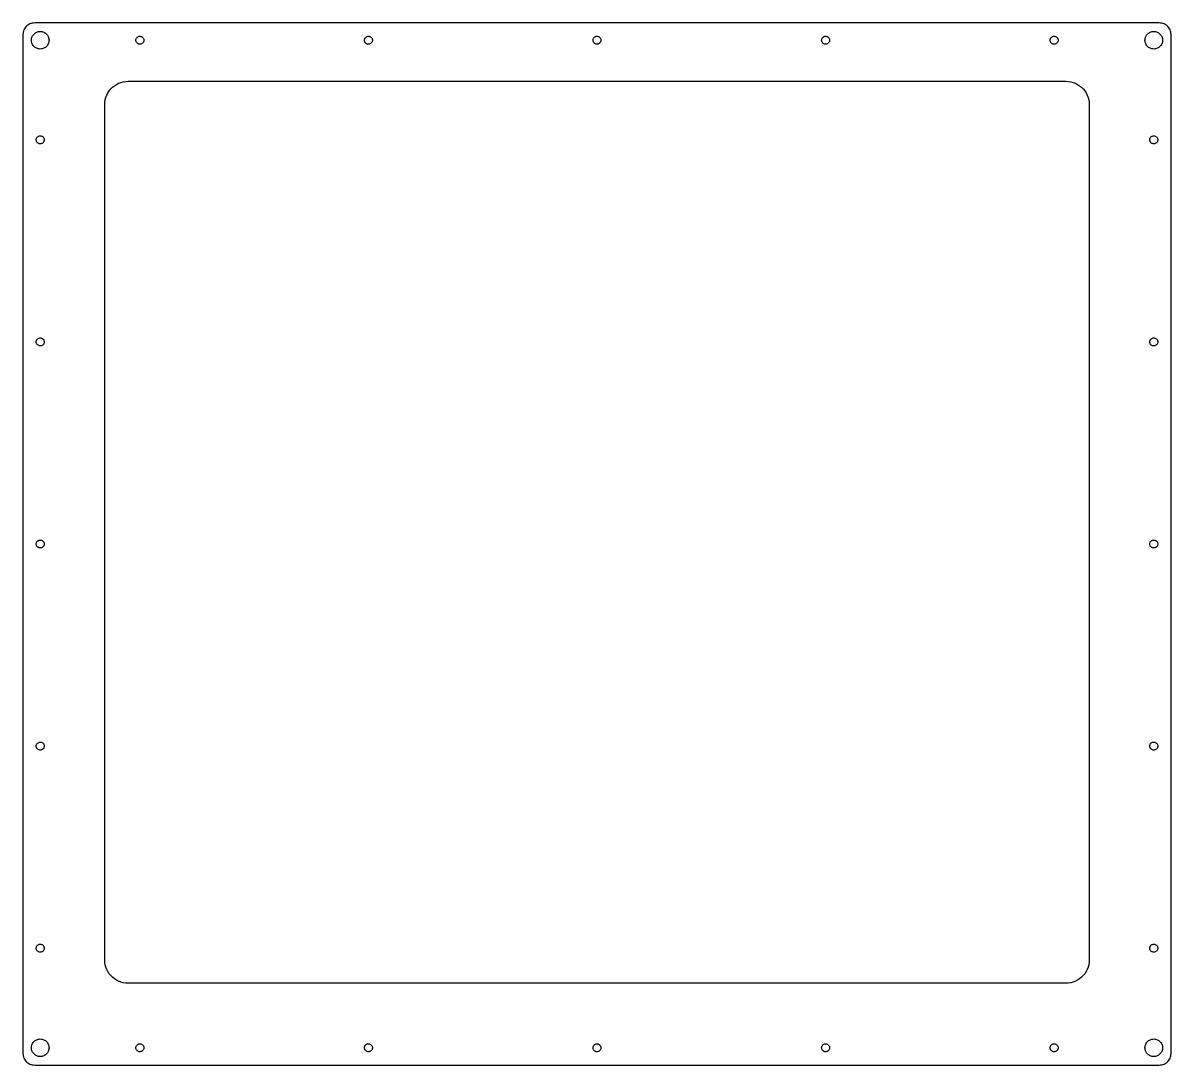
# Model space of a CAD drawing. Header units: metres. Extents: x -245 to 245, y -222 to 222.
import ezdxf

# ---------------------------------------------------------------- set-up
doc = ezdxf.new("R2010")
doc.units = ezdxf.units.M

msp = doc.modelspace()

# ---------------------------------------------------------------- linework, layer by layer
for p, q in [((-243.591, 220.721), (-243.92, 220.314)), ((-243.221, 221.091), (-243.591, 220.721)), ((-242.814, 221.42), (-243.221, 221.091)), ((-242.375, 221.705), (-242.814, 221.42)), ((-241.909, 221.943), (-242.375, 221.705)), ((-241.42, 222.13), (-241.909, 221.943)), ((-240.915, 222.266), (-241.42, 222.13)), ((-240.398, 222.348), (-240.915, 222.266)), ((-239.875, 222.375), (-240.398, 222.348)), ((239.875, 222.375), (-239.875, 222.375)), ((240.398, 222.348), (239.875, 222.375)), ((240.915, 222.266), (240.398, 222.348)), ((241.42, 222.13), (240.915, 222.266)), ((241.909, 221.943), (241.42, 222.13)), ((242.375, 221.705), (241.909, 221.943)), ((242.814, 221.42), (242.375, 221.705)), ((243.221, 221.091), (242.814, 221.42)), ((243.591, 220.721), (243.221, 221.091)), ((243.92, 220.314), (243.591, 220.721)), ((-244.848, 217.898), (-244.875, 217.375)), ((-244.875, 217.375), (-244.875, -217.375)), ((-244.766, 218.415), (-244.848, 217.898)), ((-244.63, 218.92), (-244.766, 218.415)), ((-244.443, 219.409), (-244.63, 218.92)), ((-244.205, 219.875), (-244.443, 219.409)), ((-243.92, 220.314), (-244.205, 219.875)), ((-241.229, 215.392), (-241.168, 215.78)), ((-241.168, 215.78), (-241.066, 216.159)), ((-241.066, 216.159), (-240.926, 216.525)), ((-240.926, 216.525), (-240.748, 216.875)), ((-240.748, 216.875), (-240.534, 217.204)), ((-240.534, 217.204), (-240.287, 217.509)), ((-240.287, 217.509), (-240.009, 217.787)), ((-240.009, 217.787), (-239.704, 218.034)), ((-239.704, 218.034), (-239.375, 218.248)), ((-239.375, 218.248), (-239.025, 218.426)), ((-239.025, 218.426), (-238.659, 218.566)), ((-238.659, 218.566), (-238.28, 218.668)), ((-238.28, 218.668), (-237.892, 218.729)), ((-237.892, 218.729), (-237.5, 218.75)), ((-237.5, 218.75), (-237.108, 218.729)), ((-237.108, 218.729), (-236.72, 218.668)), ((-236.72, 218.668), (-236.341, 218.566)), ((-236.341, 218.566), (-235.975, 218.426)), ((-235.975, 218.426), (-235.625, 218.248)), ((-235.625, 218.248), (-235.296, 218.034)), ((-235.296, 218.034), (-234.991, 217.787)), ((-234.991, 217.787), (-234.713, 217.509)), ((-234.713, 217.509), (-234.466, 217.204)), ((-234.466, 217.204), (-234.252, 216.875)), ((-234.252, 216.875), (-234.074, 216.525)), ((-234.074, 216.525), (-233.934, 216.159)), ((-233.934, 216.159), (-233.832, 215.78)), ((-233.832, 215.78), (-233.771, 215.392)), ((-196.659, 215.37), (-196.588, 215.607)), ((-196.588, 215.607), (-196.482, 215.832)), ((-196.482, 215.832), (-196.346, 216.039)), ((-196.346, 216.039), (-196.18, 216.224)), ((-196.18, 216.224), (-195.989, 216.383)), ((-195.989, 216.383), (-195.777, 216.512)), ((-195.777, 216.512), (-195.549, 216.609)), ((-195.549, 216.609), (-195.309, 216.672)), ((-195.309, 216.672), (-195.062, 216.699)), ((-195.062, 216.699), (-194.814, 216.69)), ((-194.814, 216.69), (-194.57, 216.645)), ((-194.57, 216.645), (-194.335, 216.565)), ((-194.335, 216.565), (-194.114, 216.451)), ((-194.114, 216.451), (-193.913, 216.307)), ((-193.913, 216.307), (-193.734, 216.134)), ((-193.734, 216.134), (-193.582, 215.938)), ((-193.582, 215.938), (-193.461, 215.722)), ((-193.461, 215.722), (-193.372, 215.49)), ((-193.372, 215.49), (-193.318, 215.248)), ((-99.1593, 215.37), (-99.0878, 215.607)), ((-99.0878, 215.607), (-98.9825, 215.832)), ((-98.9825, 215.832), (-98.8455, 216.039)), ((-98.8455, 216.039), (-98.6799, 216.224)), ((-98.6799, 216.224), (-98.4892, 216.383)), ((-98.4892, 216.383), (-98.2773, 216.512)), ((-98.2773, 216.512), (-98.0489, 216.609)), ((-98.0489, 216.609), (-97.8088, 216.672)), ((-97.8088, 216.672), (-97.5621, 216.699)), ((-97.5621, 216.699), (-97.3141, 216.69)), ((-97.3141, 216.69), (-97.07, 216.645)), ((-97.07, 216.645), (-96.8351, 216.565)), ((-96.8351, 216.565), (-96.6144, 216.451)), ((-96.6144, 216.451), (-96.4126, 216.307)), ((-96.4126, 216.307), (-96.2339, 216.134)), ((-96.2339, 216.134), (-96.0822, 215.938)), ((-96.0822, 215.938), (-95.9607, 215.722)), ((-95.9607, 215.722), (-95.8721, 215.49)), ((-95.8721, 215.49), (-95.8181, 215.248)), ((-1.65932, 215.37), (-1.58781, 215.607)), ((-1.58781, 215.607), (-1.48248, 215.832)), ((-1.48248, 215.832), (-1.34554, 216.039)), ((-1.34554, 216.039), (-1.17992, 216.224)), ((-1.17992, 216.224), (-0.989151, 216.383)), ((-0.989151, 216.383), (-0.777298, 216.512)), ((-0.777298, 216.512), (-0.548889, 216.609)), ((-0.548889, 216.609), (-0.308777, 216.672)), ((-0.308777, 216.672), (-0.062073, 216.699)), ((-0.062073, 216.699), (0.185928, 216.69)), ((0.185928, 216.69), (0.429977, 216.645)), ((0.429977, 216.645), (0.664871, 216.565)), ((0.664871, 216.565), (0.88559, 216.451)), ((0.88559, 216.451), (1.08743, 216.307)), ((1.08743, 216.307), (1.2661, 216.134)), ((1.2661, 216.134), (1.41779, 215.938)), ((1.41779, 215.938), (1.53926, 215.722)), ((1.53926, 215.722), (1.62791, 215.49)), ((1.62791, 215.49), (1.68187, 215.248)), ((95.8407, 215.37), (95.9122, 215.607)), ((95.9122, 215.607), (96.0175, 215.832)), ((96.0175, 215.832), (96.1544, 216.039)), ((96.1544, 216.039), (96.3201, 216.224)), ((96.3201, 216.224), (96.5108, 216.383)), ((96.5108, 216.383), (96.7227, 216.512)), ((96.7227, 216.512), (96.9511, 216.609)), ((96.9511, 216.609), (97.1912, 216.672)), ((97.1912, 216.672), (97.4379, 216.699)), ((97.4379, 216.699), (97.6859, 216.69)), ((97.6859, 216.69), (97.93, 216.645)), ((97.93, 216.645), (98.1649, 216.565)), ((98.1649, 216.565), (98.3856, 216.451)), ((98.3856, 216.451), (98.5874, 216.307)), ((98.5874, 216.307), (98.7661, 216.134)), ((98.7661, 216.134), (98.9178, 215.938)), ((98.9178, 215.938), (99.0393, 215.722)), ((99.0393, 215.722), (99.1279, 215.49)), ((99.1279, 215.49), (99.1819, 215.248)), ((193.341, 215.37), (193.412, 215.607)), ((193.412, 215.607), (193.518, 215.832)), ((193.518, 215.832), (193.654, 216.039)), ((193.654, 216.039), (193.82, 216.224)), ((193.82, 216.224), (194.011, 216.383)), ((194.011, 216.383), (194.223, 216.512)), ((194.223, 216.512), (194.451, 216.609)), ((194.451, 216.609), (194.691, 216.672)), ((194.691, 216.672), (194.938, 216.699)), ((194.938, 216.699), (195.186, 216.69)), ((195.186, 216.69), (195.43, 216.645)), ((195.43, 216.645), (195.665, 216.565)), ((195.665, 216.565), (195.886, 216.451)), ((195.886, 216.451), (196.087, 216.307)), ((196.087, 216.307), (196.266, 216.134)), ((196.266, 216.134), (196.418, 215.938)), ((196.418, 215.938), (196.539, 215.722)), ((196.539, 215.722), (196.628, 215.49)), ((196.628, 215.49), (196.682, 215.248)), ((233.771, 215.392), (233.832, 215.78)), ((233.832, 215.78), (233.934, 216.159)), ((233.934, 216.159), (234.074, 216.525)), ((234.074, 216.525), (234.252, 216.875)), ((234.252, 216.875), (234.466, 217.204)), ((234.466, 217.204), (234.713, 217.509)), ((234.713, 217.509), (234.991, 217.787)), ((234.991, 217.787), (235.296, 218.034)), ((235.296, 218.034), (235.625, 218.248)), ((235.625, 218.248), (235.975, 218.426)), ((235.975, 218.426), (236.341, 218.566)), ((236.341, 218.566), (236.72, 218.668)), ((236.72, 218.668), (237.108, 218.729)), ((237.108, 218.729), (237.5, 218.75)), ((237.5, 218.75), (237.892, 218.729)), ((237.892, 218.729), (238.28, 218.668)), ((238.28, 218.668), (238.659, 218.566)), ((238.659, 218.566), (239.025, 218.426)), ((239.025, 218.426), (239.375, 218.248)), ((239.375, 218.248), (239.704, 218.034)), ((239.704, 218.034), (240.009, 217.787)), ((240.009, 217.787), (240.287, 217.509)), ((240.287, 217.509), (240.534, 217.204)), ((240.534, 217.204), (240.748, 216.875)), ((240.748, 216.875), (240.926, 216.525)), ((240.926, 216.525), (241.066, 216.159)), ((241.066, 216.159), (241.168, 215.78)), ((241.168, 215.78), (241.229, 215.392)), ((244.205, 219.875), (243.92, 220.314)), ((244.443, 219.409), (244.205, 219.875)), ((244.63, 218.92), (244.443, 219.409)), ((244.766, 218.415), (244.63, 218.92)), ((244.848, 217.898), (244.766, 218.415)), ((244.875, 217.375), (244.848, 217.898)), ((244.875, -217.375), (244.875, 217.375)), ((-241.25, 215), (-241.229, 215.392)), ((-241.229, 214.608), (-241.25, 215)), ((-241.168, 214.22), (-241.229, 214.608)), ((-241.066, 213.841), (-241.168, 214.22)), ((-240.926, 213.475), (-241.066, 213.841)), ((-240.748, 213.125), (-240.926, 213.475)), ((-240.534, 212.796), (-240.748, 213.125)), ((-240.287, 212.491), (-240.534, 212.796)), ((-240.009, 212.213), (-240.287, 212.491)), ((-239.704, 211.966), (-240.009, 212.213)), ((-239.375, 211.752), (-239.704, 211.966)), ((-239.025, 211.574), (-239.375, 211.752)), ((-238.659, 211.434), (-239.025, 211.574)), ((-238.28, 211.332), (-238.659, 211.434)), ((-237.892, 211.271), (-238.28, 211.332)), ((-237.5, 211.25), (-237.892, 211.271)), ((-237.108, 211.271), (-237.5, 211.25)), ((-236.72, 211.332), (-237.108, 211.271)), ((-236.341, 211.434), (-236.72, 211.332)), ((-235.975, 211.574), (-236.341, 211.434)), ((-235.625, 211.752), (-235.975, 211.574)), ((-235.296, 211.966), (-235.625, 211.752)), ((-234.991, 212.213), (-235.296, 211.966)), ((-234.713, 212.491), (-234.991, 212.213)), ((-234.466, 212.796), (-234.713, 212.491)), ((-234.252, 213.125), (-234.466, 212.796)), ((-234.074, 213.475), (-234.252, 213.125)), ((-233.934, 213.841), (-234.074, 213.475)), ((-233.832, 214.22), (-233.934, 213.841)), ((-233.771, 214.608), (-233.832, 214.22)), ((-233.771, 215.392), (-233.75, 215)), ((-233.75, 215), (-233.771, 214.608)), ((-196.695, 215.124), (-196.659, 215.37)), ((-196.695, 214.876), (-196.695, 215.124)), ((-196.659, 214.63), (-196.695, 214.876)), ((-196.588, 214.393), (-196.659, 214.63)), ((-196.482, 214.168), (-196.588, 214.393)), ((-196.346, 213.961), (-196.482, 214.168)), ((-196.18, 213.776), (-196.346, 213.961)), ((-195.989, 213.617), (-196.18, 213.776)), ((-195.777, 213.488), (-195.989, 213.617)), ((-195.549, 213.391), (-195.777, 213.488)), ((-195.309, 213.328), (-195.549, 213.391)), ((-195.062, 213.301), (-195.309, 213.328)), ((-194.814, 213.31), (-195.062, 213.301)), ((-194.57, 213.355), (-194.814, 213.31)), ((-194.335, 213.435), (-194.57, 213.355)), ((-194.114, 213.549), (-194.335, 213.435)), ((-193.913, 213.693), (-194.114, 213.549)), ((-193.734, 213.866), (-193.913, 213.693)), ((-193.582, 214.062), (-193.734, 213.866)), ((-193.461, 214.278), (-193.582, 214.062)), ((-193.372, 214.51), (-193.461, 214.278)), ((-193.318, 214.752), (-193.372, 214.51)), ((-193.318, 215.248), (-193.3, 215)), ((-193.3, 215), (-193.318, 214.752)), ((-99.1955, 215.124), (-99.1593, 215.37)), ((-99.1955, 214.876), (-99.1955, 215.124)), ((-99.1593, 214.63), (-99.1955, 214.876)), ((-99.0878, 214.393), (-99.1593, 214.63)), ((-98.9825, 214.168), (-99.0878, 214.393)), ((-98.8455, 213.961), (-98.9825, 214.168)), ((-98.6799, 213.776), (-98.8455, 213.961)), ((-98.4892, 213.617), (-98.6799, 213.776)), ((-98.2773, 213.488), (-98.4892, 213.617)), ((-98.0489, 213.391), (-98.2773, 213.488)), ((-97.8088, 213.328), (-98.0489, 213.391)), ((-97.5621, 213.301), (-97.8088, 213.328)), ((-97.3141, 213.31), (-97.5621, 213.301)), ((-97.07, 213.355), (-97.3141, 213.31)), ((-96.8351, 213.435), (-97.07, 213.355)), ((-96.6144, 213.549), (-96.8351, 213.435)), ((-96.4126, 213.693), (-96.6144, 213.549)), ((-96.2339, 213.866), (-96.4126, 213.693)), ((-96.0822, 214.062), (-96.2339, 213.866)), ((-95.9607, 214.278), (-96.0822, 214.062)), ((-95.8721, 214.51), (-95.9607, 214.278)), ((-95.8181, 214.752), (-95.8721, 214.51)), ((-95.8181, 215.248), (-95.8, 215)), ((-95.8, 215), (-95.8181, 214.752)), ((-1.69545, 215.124), (-1.65932, 215.37)), ((-1.69545, 214.876), (-1.69545, 215.124)), ((-1.65932, 214.63), (-1.69545, 214.876)), ((-1.58781, 214.393), (-1.65932, 214.63)), ((-1.48248, 214.168), (-1.58781, 214.393)), ((-1.34554, 213.961), (-1.48248, 214.168)), ((-1.17992, 213.776), (-1.34554, 213.961)), ((-0.989151, 213.617), (-1.17992, 213.776)), ((-0.777298, 213.488), (-0.989151, 213.617)), ((-0.548889, 213.391), (-0.777298, 213.488)), ((-0.308777, 213.328), (-0.548889, 213.391)), ((-0.062073, 213.301), (-0.308777, 213.328)), ((0.185928, 213.31), (-0.062073, 213.301)), ((0.429977, 213.355), (0.185928, 213.31)), ((0.664871, 213.435), (0.429977, 213.355)), ((0.88559, 213.549), (0.664871, 213.435)), ((1.08743, 213.693), (0.88559, 213.549)), ((1.2661, 213.866), (1.08743, 213.693)), ((1.41779, 214.062), (1.2661, 213.866)), ((1.53926, 214.278), (1.41779, 214.062)), ((1.62791, 214.51), (1.53926, 214.278)), ((1.68187, 214.752), (1.62791, 214.51)), ((1.68187, 215.248), (1.7, 215)), ((1.7, 215), (1.68187, 214.752)), ((95.8045, 215.124), (95.8407, 215.37)), ((95.8045, 214.876), (95.8045, 215.124)), ((95.8407, 214.63), (95.8045, 214.876)), ((95.9122, 214.393), (95.8407, 214.63)), ((96.0175, 214.168), (95.9122, 214.393)), ((96.1544, 213.961), (96.0175, 214.168)), ((96.3201, 213.776), (96.1544, 213.961)), ((96.5108, 213.617), (96.3201, 213.776)), ((96.7227, 213.488), (96.5108, 213.617)), ((96.9511, 213.391), (96.7227, 213.488)), ((97.1912, 213.328), (96.9511, 213.391)), ((97.4379, 213.301), (97.1912, 213.328)), ((97.6859, 213.31), (97.4379, 213.301)), ((97.93, 213.355), (97.6859, 213.31)), ((98.1649, 213.435), (97.93, 213.355)), ((98.3856, 213.549), (98.1649, 213.435)), ((98.5874, 213.693), (98.3856, 213.549)), ((98.7661, 213.866), (98.5874, 213.693)), ((98.9178, 214.062), (98.7661, 213.866)), ((99.0393, 214.278), (98.9178, 214.062)), ((99.1279, 214.51), (99.0393, 214.278)), ((99.1819, 214.752), (99.1279, 214.51)), ((99.1819, 215.248), (99.2, 215)), ((99.2, 215), (99.1819, 214.752)), ((193.305, 215.124), (193.341, 215.37)), ((193.305, 214.876), (193.305, 215.124)), ((193.341, 214.63), (193.305, 214.876)), ((193.412, 214.393), (193.341, 214.63)), ((193.518, 214.168), (193.412, 214.393)), ((193.654, 213.961), (193.518, 214.168)), ((193.82, 213.776), (193.654, 213.961)), ((194.011, 213.617), (193.82, 213.776)), ((194.223, 213.488), (194.011, 213.617)), ((194.451, 213.391), (194.223, 213.488)), ((194.691, 213.328), (194.451, 213.391)), ((194.938, 213.301), (194.691, 213.328)), ((195.186, 213.31), (194.938, 213.301)), ((195.43, 213.355), (195.186, 213.31)), ((195.665, 213.435), (195.43, 213.355)), ((195.886, 213.549), (195.665, 213.435)), ((196.087, 213.693), (195.886, 213.549)), ((196.266, 213.866), (196.087, 213.693)), ((196.418, 214.062), (196.266, 213.866)), ((196.539, 214.278), (196.418, 214.062)), ((196.628, 214.51), (196.539, 214.278)), ((196.682, 214.752), (196.628, 214.51)), ((196.682, 215.248), (196.7, 215)), ((196.7, 215), (196.682, 214.752)), ((233.75, 215), (233.771, 215.392)), ((233.771, 214.608), (233.75, 215)), ((233.832, 214.22), (233.771, 214.608)), ((233.934, 213.841), (233.832, 214.22)), ((234.074, 213.475), (233.934, 213.841)), ((234.252, 213.125), (234.074, 213.475)), ((234.466, 212.796), (234.252, 213.125)), ((234.713, 212.491), (234.466, 212.796)), ((234.991, 212.213), (234.713, 212.491)), ((235.296, 211.966), (234.991, 212.213)), ((235.625, 211.752), (235.296, 211.966)), ((235.975, 211.574), (235.625, 211.752)), ((236.341, 211.434), (235.975, 211.574)), ((236.72, 211.332), (236.341, 211.434)), ((237.108, 211.271), (236.72, 211.332)), ((237.5, 211.25), (237.108, 211.271)), ((237.892, 211.271), (237.5, 211.25)), ((238.28, 211.332), (237.892, 211.271)), ((238.659, 211.434), (238.28, 211.332)), ((239.025, 211.574), (238.659, 211.434)), ((239.375, 211.752), (239.025, 211.574)), ((239.704, 211.966), (239.375, 211.752)), ((240.009, 212.213), (239.704, 211.966)), ((240.287, 212.491), (240.009, 212.213)), ((240.534, 212.796), (240.287, 212.491)), ((240.748, 213.125), (240.534, 212.796)), ((240.926, 213.475), (240.748, 213.125)), ((241.066, 213.841), (240.926, 213.475)), ((241.168, 214.22), (241.066, 213.841)), ((241.229, 214.608), (241.168, 214.22)), ((241.229, 215.392), (241.25, 215)), ((241.25, 215), (241.229, 214.608)), ((-205.878, 195.59), (-205, 196.16)), ((-205, 196.16), (-204.067, 196.635)), ((-204.067, 196.635), (-203.09, 197.011)), ((-203.09, 197.011), (-202.079, 197.281)), ((-202.079, 197.281), (-201.045, 197.445)), ((-201.045, 197.445), (-200, 197.5)), ((-200, 197.5), (200, 197.5)), ((200, 197.5), (201.045, 197.445)), ((201.045, 197.445), (202.079, 197.281)), ((202.079, 197.281), (203.09, 197.011)), ((203.09, 197.011), (204.067, 196.635)), ((204.067, 196.635), (205, 196.16)), ((205, 196.16), (205.878, 195.59)), ((-209.511, 190.59), (-209.135, 191.567)), ((-209.135, 191.567), (-208.66, 192.5)), ((-208.66, 192.5), (-208.09, 193.378)), ((-208.09, 193.378), (-207.431, 194.191)), ((-207.431, 194.191), (-206.691, 194.931)), ((-206.691, 194.931), (-205.878, 195.59)), ((205.878, 195.59), (206.691, 194.931)), ((206.691, 194.931), (207.431, 194.191)), ((207.431, 194.191), (208.09, 193.378)), ((208.09, 193.378), (208.66, 192.5)), ((208.66, 192.5), (209.135, 191.567)), ((209.135, 191.567), (209.511, 190.59)), ((-210, 187.5), (-209.945, 188.545)), ((-210, -177.5), (-210, 187.5)), ((-209.945, 188.545), (-209.781, 189.579)), ((-209.781, 189.579), (-209.511, 190.59)), ((209.511, 190.59), (209.781, 189.579)), ((209.781, 189.579), (209.945, 188.545)), ((209.945, 188.545), (210, 187.5)), ((210, 187.5), (210, -177.5)), ((-239.2, 172.5), (-239.182, 172.748)), ((-239.182, 172.252), (-239.2, 172.5)), ((-239.182, 172.748), (-239.128, 172.99)), ((-239.128, 172.01), (-239.182, 172.252)), ((-239.128, 172.99), (-239.039, 173.222)), ((-239.039, 171.778), (-239.128, 172.01)), ((-239.039, 173.222), (-238.918, 173.438)), ((-238.918, 171.562), (-239.039, 171.778)), ((-238.918, 173.438), (-238.766, 173.634)), ((-238.766, 171.366), (-238.918, 171.562)), ((-238.766, 173.634), (-238.587, 173.807)), ((-238.587, 173.807), (-238.386, 173.951)), ((-238.386, 173.951), (-238.165, 174.065)), ((-238.165, 174.065), (-237.93, 174.145)), ((-237.93, 174.145), (-237.686, 174.19)), ((-237.686, 174.19), (-237.438, 174.199)), ((-237.438, 174.199), (-237.191, 174.172)), ((-237.191, 174.172), (-236.951, 174.109)), ((-236.951, 174.109), (-236.723, 174.012)), ((-236.723, 174.012), (-236.511, 173.883)), ((-236.511, 173.883), (-236.32, 173.724)), ((-236.32, 173.724), (-236.154, 173.539)), ((-236.154, 171.461), (-236.32, 171.276)), ((-236.154, 173.539), (-236.018, 173.332)), ((-236.018, 171.668), (-236.154, 171.461)), ((-236.018, 173.332), (-235.912, 173.107)), ((-235.912, 171.893), (-236.018, 171.668)), ((-235.912, 173.107), (-235.841, 172.87)), ((-235.841, 172.13), (-235.912, 171.893)), ((-235.841, 172.87), (-235.805, 172.624)), ((-235.805, 172.376), (-235.841, 172.13)), ((-235.805, 172.624), (-235.805, 172.376)), ((235.805, 172.624), (235.841, 172.87)), ((235.805, 172.376), (235.805, 172.624)), ((235.841, 172.13), (235.805, 172.376)), ((235.841, 172.87), (235.912, 173.107)), ((235.912, 171.893), (235.841, 172.13)), ((235.912, 173.107), (236.018, 173.332)), ((236.018, 171.668), (235.912, 171.893)), ((236.018, 173.332), (236.154, 173.539)), ((236.154, 171.461), (236.018, 171.668)), ((236.154, 173.539), (236.32, 173.724)), ((236.32, 171.276), (236.154, 171.461)), ((236.32, 173.724), (236.511, 173.883)), ((236.511, 173.883), (236.723, 174.012)), ((236.723, 174.012), (236.951, 174.109)), ((236.951, 174.109), (237.191, 174.172)), ((237.191, 174.172), (237.438, 174.199)), ((237.438, 174.199), (237.686, 174.19)), ((237.686, 174.19), (237.93, 174.145)), ((237.93, 174.145), (238.165, 174.065)), ((238.165, 174.065), (238.386, 173.951)), ((238.386, 173.951), (238.587, 173.807)), ((238.587, 173.807), (238.766, 173.634)), ((238.766, 173.634), (238.918, 173.438)), ((238.918, 171.562), (238.766, 171.366)), ((238.918, 173.438), (239.039, 173.222)), ((239.039, 171.778), (238.918, 171.562)), ((239.039, 173.222), (239.128, 172.99)), ((239.128, 172.01), (239.039, 171.778)), ((239.128, 172.99), (239.182, 172.748)), ((239.182, 172.252), (239.128, 172.01)), ((239.182, 172.748), (239.2, 172.5)), ((239.2, 172.5), (239.182, 172.252)), ((-238.587, 171.193), (-238.766, 171.366)), ((-238.386, 171.049), (-238.587, 171.193)), ((-238.165, 170.935), (-238.386, 171.049)), ((-237.93, 170.855), (-238.165, 170.935)), ((-237.686, 170.81), (-237.93, 170.855)), ((-237.438, 170.801), (-237.686, 170.81)), ((-237.191, 170.828), (-237.438, 170.801)), ((-236.951, 170.891), (-237.191, 170.828)), ((-236.723, 170.988), (-236.951, 170.891)), ((-236.511, 171.117), (-236.723, 170.988)), ((-236.32, 171.276), (-236.511, 171.117)), ((236.511, 171.117), (236.32, 171.276)), ((236.723, 170.988), (236.511, 171.117)), ((236.951, 170.891), (236.723, 170.988)), ((237.191, 170.828), (236.951, 170.891)), ((237.438, 170.801), (237.191, 170.828)), ((237.686, 170.81), (237.438, 170.801)), ((237.93, 170.855), (237.686, 170.81)), ((238.165, 170.935), (237.93, 170.855)), ((238.386, 171.049), (238.165, 170.935)), ((238.587, 171.193), (238.386, 171.049)), ((238.766, 171.366), (238.587, 171.193)), ((-239.2, 86.25), (-239.182, 86.4975)), ((-239.182, 86.0025), (-239.2, 86.25)), ((-239.182, 86.4975), (-239.128, 86.7398)), ((-239.128, 85.7602), (-239.182, 86.0025)), ((-239.128, 86.7398), (-239.039, 86.9716)), ((-239.039, 85.5284), (-239.128, 85.7602)), ((-239.039, 86.9716), (-238.918, 87.188)), ((-238.918, 85.312), (-239.039, 85.5284)), ((-238.918, 87.188), (-238.766, 87.3844)), ((-238.766, 85.1156), (-238.918, 85.312)), ((-238.766, 87.3844), (-238.587, 87.5567)), ((-238.587, 84.9433), (-238.766, 85.1156)), ((-238.587, 87.5567), (-238.386, 87.7011)), ((-238.386, 84.7989), (-238.587, 84.9433)), ((-238.386, 87.7011), (-238.165, 87.8146)), ((-238.165, 84.6854), (-238.386, 84.7989)), ((-238.165, 87.8146), (-237.93, 87.8947)), ((-237.93, 84.6053), (-238.165, 84.6854)), ((-237.93, 87.8947), (-237.686, 87.9398)), ((-237.686, 84.5602), (-237.93, 84.6053)), ((-237.686, 87.9398), (-237.438, 87.9489)), ((-237.438, 84.5511), (-237.686, 84.5602)), ((-237.438, 87.9489), (-237.191, 87.9217)), ((-237.191, 84.5783), (-237.438, 84.5511)), ((-237.191, 87.9217), (-236.951, 87.8589)), ((-236.951, 84.6411), (-237.191, 84.5783)), ((-236.951, 87.8589), (-236.723, 87.7619)), ((-236.723, 84.7381), (-236.951, 84.6411)), ((-236.723, 87.7619), (-236.511, 87.6326)), ((-236.511, 84.8674), (-236.723, 84.7381)), ((-236.511, 87.6326), (-236.32, 87.4738)), ((-236.32, 85.0262), (-236.511, 84.8674)), ((-236.32, 87.4738), (-236.154, 87.289)), ((-236.154, 85.211), (-236.32, 85.0262)), ((-236.154, 87.289), (-236.018, 87.082)), ((-236.018, 85.418), (-236.154, 85.211)), ((-236.018, 87.082), (-235.912, 86.8573)), ((-235.912, 85.6427), (-236.018, 85.418)), ((-235.912, 86.8573), (-235.841, 86.6196)), ((-235.841, 85.8804), (-235.912, 85.6427)), ((-235.841, 86.6196), (-235.805, 86.3741)), ((-235.805, 86.1259), (-235.841, 85.8804)), ((-235.805, 86.3741), (-235.805, 86.1259)), ((235.805, 86.3741), (235.841, 86.6196)), ((235.805, 86.1259), (235.805, 86.3741)), ((235.841, 85.8804), (235.805, 86.1259)), ((235.841, 86.6196), (235.912, 86.8573)), ((235.912, 85.6427), (235.841, 85.8804)), ((235.912, 86.8573), (236.018, 87.082)), ((236.018, 85.418), (235.912, 85.6427)), ((236.018, 87.082), (236.154, 87.289)), ((236.154, 85.211), (236.018, 85.418)), ((236.154, 87.289), (236.32, 87.4738)), ((236.32, 85.0262), (236.154, 85.211)), ((236.32, 87.4738), (236.511, 87.6326)), ((236.511, 84.8674), (236.32, 85.0262)), ((236.511, 87.6326), (236.723, 87.7619)), ((236.723, 84.7381), (236.511, 84.8674)), ((236.723, 87.7619), (236.951, 87.8589)), ((236.951, 84.6411), (236.723, 84.7381)), ((236.951, 87.8589), (237.191, 87.9217)), ((237.191, 84.5783), (236.951, 84.6411)), ((237.191, 87.9217), (237.438, 87.9489)), ((237.438, 84.5511), (237.191, 84.5783)), ((237.438, 87.9489), (237.686, 87.9398)), ((237.686, 84.5602), (237.438, 84.5511)), ((237.686, 87.9398), (237.93, 87.8947)), ((237.93, 84.6053), (237.686, 84.5602)), ((237.93, 87.8947), (238.165, 87.8146)), ((238.165, 84.6854), (237.93, 84.6053)), ((238.165, 87.8146), (238.386, 87.7011)), ((238.386, 84.7989), (238.165, 84.6854)), ((238.386, 87.7011), (238.587, 87.5567)), ((238.587, 84.9433), (238.386, 84.7989)), ((238.587, 87.5567), (238.766, 87.3844)), ((238.766, 85.1156), (238.587, 84.9433)), ((238.766, 87.3844), (238.918, 87.188)), ((238.918, 85.312), (238.766, 85.1156)), ((238.918, 87.188), (239.039, 86.9716)), ((239.039, 85.5284), (238.918, 85.312)), ((239.039, 86.9716), (239.128, 86.7398)), ((239.128, 85.7602), (239.039, 85.5284)), ((239.128, 86.7398), (239.182, 86.4975)), ((239.182, 86.0025), (239.128, 85.7602)), ((239.182, 86.4975), (239.2, 86.25)), ((239.2, 86.25), (239.182, 86.0025)), ((-239.2, 0), (-239.182, 0.247513)), ((-239.182, -0.247513), (-239.2, 0)), ((-239.182, 0.247513), (-239.128, 0.489761)), ((-239.128, 0.489761), (-239.039, 0.721573)), ((-239.039, 0.721573), (-238.918, 0.938004)), ((-238.918, 0.938004), (-238.766, 1.13443)), ((-238.766, 1.13443), (-238.587, 1.30669)), ((-238.587, 1.30669), (-238.386, 1.4511)), ((-238.386, 1.4511), (-238.165, 1.56458)), ((-238.165, 1.56458), (-237.93, 1.64471)), ((-237.93, 1.64471), (-237.686, 1.68979)), ((-237.686, 1.68979), (-237.438, 1.69885)), ((-237.438, 1.69885), (-237.191, 1.67171)), ((-237.191, 1.67171), (-236.951, 1.60893)), ((-236.951, 1.60893), (-236.723, 1.51187)), ((-236.723, 1.51187), (-236.511, 1.38258)), ((-236.511, 1.38258), (-236.32, 1.22383)), ((-236.32, 1.22383), (-236.154, 1.03899)), ((-236.154, 1.03899), (-236.018, 0.832001)), ((-236.018, 0.832001), (-235.912, 0.607285)), ((-235.912, 0.607285), (-235.841, 0.369629)), ((-235.841, 0.369629), (-235.805, 0.124084)), ((-235.805, 0.124084), (-235.805, -0.124084)), ((235.805, 0.124084), (235.841, 0.369629)), ((235.805, -0.124084), (235.805, 0.124084)), ((235.841, 0.369629), (235.912, 0.607285)), ((235.912, 0.607285), (236.018, 0.832001)), ((236.018, 0.832001), (236.154, 1.03899)), ((236.154, 1.03899), (236.32, 1.22383)), ((236.32, 1.22383), (236.511, 1.38258)), ((236.511, 1.38258), (236.723, 1.51187)), ((236.723, 1.51187), (236.951, 1.60893)), ((236.951, 1.60893), (237.191, 1.67171)), ((237.191, 1.67171), (237.438, 1.69885)), ((237.438, 1.69885), (237.686, 1.68979)), ((237.686, 1.68979), (237.93, 1.64471)), ((237.93, 1.64471), (238.165, 1.56458)), ((238.165, 1.56458), (238.386, 1.4511)), ((238.386, 1.4511), (238.587, 1.30669)), ((238.587, 1.30669), (238.766, 1.13443)), ((238.766, 1.13443), (238.918, 0.938004)), ((238.918, 0.938004), (239.039, 0.721573)), ((239.039, 0.721573), (239.128, 0.489761)), ((239.128, 0.489761), (239.182, 0.247513)), ((239.182, 0.247513), (239.2, 0)), ((239.2, 0), (239.182, -0.247513)), ((-239.128, -0.489761), (-239.182, -0.247513)), ((-239.039, -0.721573), (-239.128, -0.489761)), ((-238.918, -0.938004), (-239.039, -0.721573)), ((-238.766, -1.13443), (-238.918, -0.938004)), ((-238.587, -1.30669), (-238.766, -1.13443)), ((-238.386, -1.4511), (-238.587, -1.30669)), ((-238.165, -1.56458), (-238.386, -1.4511)), ((-237.93, -1.64471), (-238.165, -1.56458)), ((-237.686, -1.68979), (-237.93, -1.64471)), ((-237.438, -1.69885), (-237.686, -1.68979)), ((-237.191, -1.67171), (-237.438, -1.69885)), ((-236.951, -1.60893), (-237.191, -1.67171)), ((-236.723, -1.51187), (-236.951, -1.60893)), ((-236.511, -1.38258), (-236.723, -1.51187)), ((-236.32, -1.22383), (-236.511, -1.38258)), ((-236.154, -1.03899), (-236.32, -1.22383)), ((-236.018, -0.832001), (-236.154, -1.03899)), ((-235.912, -0.607285), (-236.018, -0.832001)), ((-235.841, -0.369629), (-235.912, -0.607285)), ((-235.805, -0.124084), (-235.841, -0.369629)), ((235.841, -0.369629), (235.805, -0.124084)), ((235.912, -0.607285), (235.841, -0.369629)), ((236.018, -0.832001), (235.912, -0.607285)), ((236.154, -1.03899), (236.018, -0.832001)), ((236.32, -1.22383), (236.154, -1.03899)), ((236.511, -1.38258), (236.32, -1.22383)), ((236.723, -1.51187), (236.511, -1.38258)), ((236.951, -1.60893), (236.723, -1.51187)), ((237.191, -1.67171), (236.951, -1.60893)), ((237.438, -1.69885), (237.191, -1.67171)), ((237.686, -1.68979), (237.438, -1.69885)), ((237.93, -1.64471), (237.686, -1.68979)), ((238.165, -1.56458), (237.93, -1.64471)), ((238.386, -1.4511), (238.165, -1.56458)), ((238.587, -1.30669), (238.386, -1.4511)), ((238.766, -1.13443), (238.587, -1.30669)), ((238.918, -0.938004), (238.766, -1.13443)), ((239.039, -0.721573), (238.918, -0.938004)), ((239.128, -0.489761), (239.039, -0.721573)), ((239.182, -0.247513), (239.128, -0.489761)), ((-239.2, -86.25), (-239.182, -86.0025)), ((-239.182, -86.4975), (-239.2, -86.25)), ((-239.182, -86.0025), (-239.128, -85.7602)), ((-239.128, -86.7398), (-239.182, -86.4975)), ((-239.128, -85.7602), (-239.039, -85.5284)), ((-239.039, -86.9716), (-239.128, -86.7398)), ((-239.039, -85.5284), (-238.918, -85.312)), ((-238.918, -87.188), (-239.039, -86.9716)), ((-238.918, -85.312), (-238.766, -85.1156)), ((-238.766, -87.3844), (-238.918, -87.188)), ((-238.766, -85.1156), (-238.587, -84.9433)), ((-238.587, -87.5567), (-238.766, -87.3844)), ((-238.587, -84.9433), (-238.386, -84.7989)), ((-238.386, -87.7011), (-238.587, -87.5567)), ((-238.386, -84.7989), (-238.165, -84.6854)), ((-238.165, -87.8146), (-238.386, -87.7011)), ((-238.165, -84.6854), (-237.93, -84.6053)), ((-237.93, -87.8947), (-238.165, -87.8146)), ((-237.93, -84.6053), (-237.686, -84.5602)), ((-237.686, -87.9398), (-237.93, -87.8947)), ((-237.686, -84.5602), (-237.438, -84.5511)), ((-237.438, -87.9489), (-237.686, -87.9398)), ((-237.438, -84.5511), (-237.191, -84.5783)), ((-237.191, -87.9217), (-237.438, -87.9489)), ((-237.191, -84.5783), (-236.951, -84.6411)), ((-236.951, -87.8589), (-237.191, -87.9217)), ((-236.951, -84.6411), (-236.723, -84.7381)), ((-236.723, -87.7619), (-236.951, -87.8589)), ((-236.723, -84.7381), (-236.511, -84.8674)), ((-236.511, -87.6326), (-236.723, -87.7619)), ((-236.511, -84.8674), (-236.32, -85.0262)), ((-236.32, -87.4738), (-236.511, -87.6326)), ((-236.32, -85.0262), (-236.154, -85.211)), ((-236.154, -87.289), (-236.32, -87.4738)), ((-236.154, -85.211), (-236.018, -85.418)), ((-236.018, -87.082), (-236.154, -87.289)), ((-236.018, -85.418), (-235.912, -85.6427)), ((-235.912, -86.8573), (-236.018, -87.082)), ((-235.912, -85.6427), (-235.841, -85.8804)), ((-235.841, -86.6196), (-235.912, -86.8573)), ((-235.841, -85.8804), (-235.805, -86.1259)), ((-235.805, -86.3741), (-235.841, -86.6196)), ((-235.805, -86.1259), (-235.805, -86.3741)), ((235.805, -86.1259), (235.841, -85.8804)), ((235.805, -86.3741), (235.805, -86.1259)), ((235.841, -86.6196), (235.805, -86.3741)), ((235.841, -85.8804), (235.912, -85.6427)), ((235.912, -86.8573), (235.841, -86.6196)), ((235.912, -85.6427), (236.018, -85.418)), ((236.018, -87.082), (235.912, -86.8573)), ((236.018, -85.418), (236.154, -85.211)), ((236.154, -87.289), (236.018, -87.082)), ((236.154, -85.211), (236.32, -85.0262)), ((236.32, -87.4738), (236.154, -87.289)), ((236.32, -85.0262), (236.511, -84.8674)), ((236.511, -87.6326), (236.32, -87.4738)), ((236.511, -84.8674), (236.723, -84.7381)), ((236.723, -87.7619), (236.511, -87.6326)), ((236.723, -84.7381), (236.951, -84.6411)), ((236.951, -87.8589), (236.723, -87.7619)), ((236.951, -84.6411), (237.191, -84.5783)), ((237.191, -87.9217), (236.951, -87.8589)), ((237.191, -84.5783), (237.438, -84.5511)), ((237.438, -87.9489), (237.191, -87.9217)), ((237.438, -84.5511), (237.686, -84.5602)), ((237.686, -87.9398), (237.438, -87.9489)), ((237.686, -84.5602), (237.93, -84.6053)), ((237.93, -87.8947), (237.686, -87.9398)), ((237.93, -84.6053), (238.165, -84.6854)), ((238.165, -87.8146), (237.93, -87.8947)), ((238.165, -84.6854), (238.386, -84.7989)), ((238.386, -87.7011), (238.165, -87.8146)), ((238.386, -84.7989), (238.587, -84.9433)), ((238.587, -87.5567), (238.386, -87.7011)), ((238.587, -84.9433), (238.766, -85.1156)), ((238.766, -87.3844), (238.587, -87.5567)), ((238.766, -85.1156), (238.918, -85.312)), ((238.918, -87.188), (238.766, -87.3844)), ((238.918, -85.312), (239.039, -85.5284)), ((239.039, -86.9716), (238.918, -87.188)), ((239.039, -85.5284), (239.128, -85.7602)), ((239.128, -86.7398), (239.039, -86.9716)), ((239.128, -85.7602), (239.182, -86.0025)), ((239.182, -86.4975), (239.128, -86.7398)), ((239.182, -86.0025), (239.2, -86.25)), ((239.2, -86.25), (239.182, -86.4975)), ((-238.918, -171.562), (-238.766, -171.366)), ((-238.766, -171.366), (-238.587, -171.193)), ((-238.587, -171.193), (-238.386, -171.049)), ((-238.386, -171.049), (-238.165, -170.935)), ((-238.165, -170.935), (-237.93, -170.855)), ((-237.93, -170.855), (-237.686, -170.81)), ((-237.686, -170.81), (-237.438, -170.801)), ((-237.438, -170.801), (-237.191, -170.828)), ((-237.191, -170.828), (-236.951, -170.891)), ((-236.951, -170.891), (-236.723, -170.988)), ((-236.723, -170.988), (-236.511, -171.117)), ((-236.511, -171.117), (-236.32, -171.276)), ((-236.32, -171.276), (-236.154, -171.461)), ((236.154, -171.461), (236.32, -171.276)), ((236.32, -171.276), (236.511, -171.117)), ((236.511, -171.117), (236.723, -170.988)), ((236.723, -170.988), (236.951, -170.891)), ((236.951, -170.891), (237.191, -170.828)), ((237.191, -170.828), (237.438, -170.801)), ((237.438, -170.801), (237.686, -170.81)), ((237.686, -170.81), (237.93, -170.855)), ((237.93, -170.855), (238.165, -170.935)), ((238.165, -170.935), (238.386, -171.049)), ((238.386, -171.049), (238.587, -171.193)), ((238.587, -171.193), (238.766, -171.366)), ((238.766, -171.366), (238.918, -171.562)), ((-239.2, -172.5), (-239.182, -172.252)), ((-239.182, -172.748), (-239.2, -172.5)), ((-239.182, -172.252), (-239.128, -172.01)), ((-239.128, -172.99), (-239.182, -172.748)), ((-239.128, -172.01), (-239.039, -171.778)), ((-239.039, -173.222), (-239.128, -172.99)), ((-239.039, -171.778), (-238.918, -171.562)), ((-238.918, -173.438), (-239.039, -173.222)), ((-238.766, -173.634), (-238.918, -173.438)), ((-238.587, -173.807), (-238.766, -173.634)), ((-238.386, -173.951), (-238.587, -173.807)), ((-238.165, -174.065), (-238.386, -173.951)), ((-237.93, -174.145), (-238.165, -174.065)), ((-237.686, -174.19), (-237.93, -174.145)), ((-237.438, -174.199), (-237.686, -174.19)), ((-237.191, -174.172), (-237.438, -174.199)), ((-236.951, -174.109), (-237.191, -174.172)), ((-236.723, -174.012), (-236.951, -174.109)), ((-236.511, -173.883), (-236.723, -174.012)), ((-236.32, -173.724), (-236.511, -173.883)), ((-236.154, -173.539), (-236.32, -173.724)), ((-236.154, -171.461), (-236.018, -171.668)), ((-236.018, -173.332), (-236.154, -173.539)), ((-236.018, -171.668), (-235.912, -171.893)), ((-235.912, -173.107), (-236.018, -173.332)), ((-235.912, -171.893), (-235.841, -172.13)), ((-235.841, -172.87), (-235.912, -173.107)), ((-235.841, -172.13), (-235.805, -172.376)), ((-235.805, -172.624), (-235.841, -172.87)), ((-235.805, -172.376), (-235.805, -172.624)), ((235.805, -172.376), (235.841, -172.13)), ((235.805, -172.624), (235.805, -172.376)), ((235.841, -172.87), (235.805, -172.624)), ((235.841, -172.13), (235.912, -171.893)), ((235.912, -173.107), (235.841, -172.87)), ((235.912, -171.893), (236.018, -171.668)), ((236.018, -173.332), (235.912, -173.107)), ((236.018, -171.668), (236.154, -171.461)), ((236.154, -173.539), (236.018, -173.332)), ((236.32, -173.724), (236.154, -173.539)), ((236.511, -173.883), (236.32, -173.724)), ((236.723, -174.012), (236.511, -173.883)), ((236.951, -174.109), (236.723, -174.012)), ((237.191, -174.172), (236.951, -174.109)), ((237.438, -174.199), (237.191, -174.172)), ((237.686, -174.19), (237.438, -174.199)), ((237.93, -174.145), (237.686, -174.19)), ((238.165, -174.065), (237.93, -174.145)), ((238.386, -173.951), (238.165, -174.065)), ((238.587, -173.807), (238.386, -173.951)), ((238.766, -173.634), (238.587, -173.807)), ((238.918, -173.438), (238.766, -173.634)), ((238.918, -171.562), (239.039, -171.778)), ((239.039, -173.222), (238.918, -173.438)), ((239.039, -171.778), (239.128, -172.01)), ((239.128, -172.99), (239.039, -173.222)), ((239.128, -172.01), (239.182, -172.252)), ((239.182, -172.748), (239.128, -172.99)), ((239.182, -172.252), (239.2, -172.5)), ((239.2, -172.5), (239.182, -172.748)), ((-209.945, -178.545), (-210, -177.5)), ((-209.781, -179.579), (-209.945, -178.545)), ((-209.511, -180.59), (-209.781, -179.579)), ((-209.135, -181.567), (-209.511, -180.59)), ((209.511, -180.59), (209.135, -181.567)), ((209.781, -179.579), (209.511, -180.59)), ((209.945, -178.545), (209.781, -179.579)), ((210, -177.5), (209.945, -178.545)), ((-208.66, -182.5), (-209.135, -181.567)), ((-208.09, -183.378), (-208.66, -182.5)), ((-207.431, -184.191), (-208.09, -183.378)), ((-206.691, -184.931), (-207.431, -184.191)), ((-205.878, -185.59), (-206.691, -184.931)), ((-205, -186.16), (-205.878, -185.59)), ((205.878, -185.59), (205, -186.16)), ((206.691, -184.931), (205.878, -185.59)), ((207.431, -184.191), (206.691, -184.931)), ((208.09, -183.378), (207.431, -184.191)), ((208.66, -182.5), (208.09, -183.378)), ((209.135, -181.567), (208.66, -182.5)), ((-204.067, -186.635), (-205, -186.16)), ((-203.09, -187.011), (-204.067, -186.635)), ((-202.079, -187.281), (-203.09, -187.011)), ((-201.045, -187.445), (-202.079, -187.281)), ((-200, -187.5), (-201.045, -187.445)), ((200, -187.5), (-200, -187.5)), ((201.045, -187.445), (200, -187.5)), ((202.079, -187.281), (201.045, -187.445)), ((203.09, -187.011), (202.079, -187.281)), ((204.067, -186.635), (203.09, -187.011)), ((205, -186.16), (204.067, -186.635)), ((-241.25, -215), (-241.229, -214.608)), ((-241.229, -215.392), (-241.25, -215)), ((-241.229, -214.608), (-241.168, -214.22)), ((-241.168, -215.78), (-241.229, -215.392)), ((-241.168, -214.22), (-241.066, -213.841)), ((-241.066, -213.841), (-240.926, -213.475)), ((-240.926, -213.475), (-240.748, -213.125)), ((-240.748, -213.125), (-240.534, -212.796)), ((-240.534, -212.796), (-240.287, -212.491)), ((-240.287, -212.491), (-240.009, -212.213)), ((-240.009, -212.213), (-239.704, -211.966)), ((-239.704, -211.966), (-239.375, -211.752)), ((-239.375, -211.752), (-239.025, -211.574)), ((-239.025, -211.574), (-238.659, -211.434)), ((-238.659, -211.434), (-238.28, -211.332)), ((-238.28, -211.332), (-237.892, -211.271)), ((-237.892, -211.271), (-237.5, -211.25)), ((-237.5, -211.25), (-237.108, -211.271)), ((-237.108, -211.271), (-236.72, -211.332)), ((-236.72, -211.332), (-236.341, -211.434)), ((-236.341, -211.434), (-235.975, -211.574)), ((-235.975, -211.574), (-235.625, -211.752)), ((-235.625, -211.752), (-235.296, -211.966)), ((-235.296, -211.966), (-234.991, -212.213)), ((-234.991, -212.213), (-234.713, -212.491)), ((-234.713, -212.491), (-234.466, -212.796)), ((-234.466, -212.796), (-234.252, -213.125)), ((-234.252, -213.125), (-234.074, -213.475)), ((-234.074, -213.475), (-233.934, -213.841)), ((-233.934, -213.841), (-233.832, -214.22)), ((-233.832, -214.22), (-233.771, -214.608)), ((-233.771, -215.392), (-233.832, -215.78)), ((-233.771, -214.608), (-233.75, -215)), ((-233.75, -215), (-233.771, -215.392)), ((-196.695, -214.876), (-196.659, -214.63)), ((-196.695, -215.124), (-196.695, -214.876)), ((-196.659, -215.37), (-196.695, -215.124)), ((-196.659, -214.63), (-196.588, -214.393)), ((-196.588, -215.607), (-196.659, -215.37)), ((-196.588, -214.393), (-196.482, -214.168)), ((-196.482, -214.168), (-196.346, -213.961)), ((-196.346, -213.961), (-196.18, -213.776)), ((-196.18, -213.776), (-195.989, -213.617)), ((-195.989, -213.617), (-195.777, -213.488)), ((-195.777, -213.488), (-195.549, -213.391)), ((-195.549, -213.391), (-195.309, -213.328)), ((-195.309, -213.328), (-195.062, -213.301)), ((-195.062, -213.301), (-194.814, -213.31)), ((-194.814, -213.31), (-194.57, -213.355)), ((-194.57, -213.355), (-194.335, -213.435)), ((-194.335, -213.435), (-194.114, -213.549)), ((-194.114, -213.549), (-193.913, -213.693)), ((-193.913, -213.693), (-193.734, -213.866)), ((-193.734, -213.866), (-193.582, -214.062)), ((-193.582, -214.062), (-193.461, -214.278)), ((-193.461, -214.278), (-193.372, -214.51)), ((-193.372, -215.49), (-193.461, -215.722)), ((-193.372, -214.51), (-193.318, -214.752)), ((-193.318, -215.248), (-193.372, -215.49)), ((-193.318, -214.752), (-193.3, -215)), ((-193.3, -215), (-193.318, -215.248)), ((-99.1955, -214.876), (-99.1593, -214.63)), ((-99.1955, -215.124), (-99.1955, -214.876)), ((-99.1593, -215.37), (-99.1955, -215.124)), ((-99.1593, -214.63), (-99.0878, -214.393)), ((-99.0878, -215.607), (-99.1593, -215.37)), ((-99.0878, -214.393), (-98.9825, -214.168)), ((-98.9825, -214.168), (-98.8455, -213.961)), ((-98.8455, -213.961), (-98.6799, -213.776)), ((-98.6799, -213.776), (-98.4892, -213.617)), ((-98.4892, -213.617), (-98.2773, -213.488)), ((-98.2773, -213.488), (-98.0489, -213.391)), ((-98.0489, -213.391), (-97.8088, -213.328)), ((-97.8088, -213.328), (-97.5621, -213.301)), ((-97.5621, -213.301), (-97.3141, -213.31)), ((-97.3141, -213.31), (-97.07, -213.355)), ((-97.07, -213.355), (-96.8351, -213.435)), ((-96.8351, -213.435), (-96.6144, -213.549)), ((-96.6144, -213.549), (-96.4126, -213.693)), ((-96.4126, -213.693), (-96.2339, -213.866)), ((-96.2339, -213.866), (-96.0822, -214.062)), ((-96.0822, -214.062), (-95.9607, -214.278)), ((-95.9607, -214.278), (-95.8721, -214.51)), ((-95.8721, -215.49), (-95.9607, -215.722)), ((-95.8721, -214.51), (-95.8181, -214.752)), ((-95.8181, -215.248), (-95.8721, -215.49)), ((-95.8181, -214.752), (-95.8, -215)), ((-95.8, -215), (-95.8181, -215.248)), ((-1.69545, -214.876), (-1.65932, -214.63)), ((-1.69545, -215.124), (-1.69545, -214.876)), ((-1.65932, -215.37), (-1.69545, -215.124)), ((-1.65932, -214.63), (-1.58781, -214.393)), ((-1.58781, -215.607), (-1.65932, -215.37)), ((-1.58781, -214.393), (-1.48248, -214.168)), ((-1.48248, -214.168), (-1.34554, -213.961)), ((-1.34554, -213.961), (-1.17992, -213.776)), ((-1.17992, -213.776), (-0.989151, -213.617)), ((-0.989151, -213.617), (-0.777298, -213.488)), ((-0.777298, -213.488), (-0.548889, -213.391)), ((-0.548889, -213.391), (-0.308777, -213.328)), ((-0.308777, -213.328), (-0.062073, -213.301)), ((-0.062073, -213.301), (0.185928, -213.31)), ((0.185928, -213.31), (0.429977, -213.355)), ((0.429977, -213.355), (0.664871, -213.435)), ((0.664871, -213.435), (0.88559, -213.549)), ((0.88559, -213.549), (1.08743, -213.693)), ((1.08743, -213.693), (1.2661, -213.866)), ((1.2661, -213.866), (1.41779, -214.062)), ((1.41779, -214.062), (1.53926, -214.278)), ((1.53926, -214.278), (1.62791, -214.51)), ((1.62791, -215.49), (1.53926, -215.722)), ((1.62791, -214.51), (1.68187, -214.752)), ((1.68187, -215.248), (1.62791, -215.49)), ((1.68187, -214.752), (1.7, -215)), ((1.7, -215), (1.68187, -215.248)), ((95.8045, -214.876), (95.8407, -214.63)), ((95.8045, -215.124), (95.8045, -214.876)), ((95.8407, -215.37), (95.8045, -215.124)), ((95.8407, -214.63), (95.9122, -214.393)), ((95.9122, -215.607), (95.8407, -215.37)), ((95.9122, -214.393), (96.0175, -214.168)), ((96.0175, -214.168), (96.1544, -213.961)), ((96.1544, -213.961), (96.3201, -213.776)), ((96.3201, -213.776), (96.5108, -213.617)), ((96.5108, -213.617), (96.7227, -213.488)), ((96.7227, -213.488), (96.9511, -213.391)), ((96.9511, -213.391), (97.1912, -213.328)), ((97.1912, -213.328), (97.4379, -213.301)), ((97.4379, -213.301), (97.6859, -213.31)), ((97.6859, -213.31), (97.93, -213.355)), ((97.93, -213.355), (98.1649, -213.435)), ((98.1649, -213.435), (98.3856, -213.549)), ((98.3856, -213.549), (98.5874, -213.693)), ((98.5874, -213.693), (98.7661, -213.866)), ((98.7661, -213.866), (98.9178, -214.062)), ((98.9178, -214.062), (99.0393, -214.278)), ((99.0393, -214.278), (99.1279, -214.51)), ((99.1279, -215.49), (99.0393, -215.722)), ((99.1279, -214.51), (99.1819, -214.752)), ((99.1819, -215.248), (99.1279, -215.49)), ((99.1819, -214.752), (99.2, -215)), ((99.2, -215), (99.1819, -215.248)), ((193.305, -214.876), (193.341, -214.63)), ((193.305, -215.124), (193.305, -214.876)), ((193.341, -215.37), (193.305, -215.124)), ((193.341, -214.63), (193.412, -214.393)), ((193.412, -215.607), (193.341, -215.37)), ((193.412, -214.393), (193.518, -214.168)), ((193.518, -214.168), (193.654, -213.961)), ((193.654, -213.961), (193.82, -213.776)), ((193.82, -213.776), (194.011, -213.617)), ((194.011, -213.617), (194.223, -213.488)), ((194.223, -213.488), (194.451, -213.391)), ((194.451, -213.391), (194.691, -213.328)), ((194.691, -213.328), (194.938, -213.301)), ((194.938, -213.301), (195.186, -213.31)), ((195.186, -213.31), (195.43, -213.355)), ((195.43, -213.355), (195.665, -213.435)), ((195.665, -213.435), (195.886, -213.549)), ((195.886, -213.549), (196.087, -213.693)), ((196.087, -213.693), (196.266, -213.866)), ((196.266, -213.866), (196.418, -214.062)), ((196.418, -214.062), (196.539, -214.278)), ((196.539, -214.278), (196.628, -214.51)), ((196.628, -215.49), (196.539, -215.722)), ((196.628, -214.51), (196.682, -214.752)), ((196.682, -215.248), (196.628, -215.49)), ((196.682, -214.752), (196.7, -215)), ((196.7, -215), (196.682, -215.248)), ((233.75, -215), (233.771, -214.608)), ((233.771, -215.392), (233.75, -215)), ((233.771, -214.608), (233.832, -214.22)), ((233.832, -215.78), (233.771, -215.392)), ((233.832, -214.22), (233.934, -213.841)), ((233.934, -213.841), (234.074, -213.475)), ((234.074, -213.475), (234.252, -213.125)), ((234.252, -213.125), (234.466, -212.796)), ((234.466, -212.796), (234.713, -212.491)), ((234.713, -212.491), (234.991, -212.213)), ((234.991, -212.213), (235.296, -211.966)), ((235.296, -211.966), (235.625, -211.752)), ((235.625, -211.752), (235.975, -211.574)), ((235.975, -211.574), (236.341, -211.434)), ((236.341, -211.434), (236.72, -211.332)), ((236.72, -211.332), (237.108, -211.271)), ((237.108, -211.271), (237.5, -211.25)), ((237.5, -211.25), (237.892, -211.271)), ((237.892, -211.271), (238.28, -211.332)), ((238.28, -211.332), (238.659, -211.434)), ((238.659, -211.434), (239.025, -211.574)), ((239.025, -211.574), (239.375, -211.752)), ((239.375, -211.752), (239.704, -211.966)), ((239.704, -211.966), (240.009, -212.213)), ((240.009, -212.213), (240.287, -212.491)), ((240.287, -212.491), (240.534, -212.796)), ((240.534, -212.796), (240.748, -213.125)), ((240.748, -213.125), (240.926, -213.475)), ((240.926, -213.475), (241.066, -213.841)), ((241.066, -213.841), (241.168, -214.22)), ((241.168, -214.22), (241.229, -214.608)), ((241.229, -215.392), (241.168, -215.78)), ((241.229, -214.608), (241.25, -215)), ((241.25, -215), (241.229, -215.392)), ((-244.875, -217.375), (-244.848, -217.898)), ((-244.848, -217.898), (-244.766, -218.415)), ((-244.766, -218.415), (-244.63, -218.92)), ((-244.63, -218.92), (-244.443, -219.409)), ((-244.443, -219.409), (-244.205, -219.875)), ((-244.205, -219.875), (-243.92, -220.314)), ((-243.92, -220.314), (-243.591, -220.721)), ((-241.066, -216.159), (-241.168, -215.78)), ((-240.926, -216.525), (-241.066, -216.159)), ((-240.748, -216.875), (-240.926, -216.525)), ((-240.534, -217.204), (-240.748, -216.875)), ((-240.287, -217.509), (-240.534, -217.204)), ((-240.009, -217.787), (-240.287, -217.509)), ((-239.704, -218.034), (-240.009, -217.787)), ((-239.375, -218.248), (-239.704, -218.034)), ((-239.025, -218.426), (-239.375, -218.248)), ((-238.659, -218.566), (-239.025, -218.426)), ((-238.28, -218.668), (-238.659, -218.566)), ((-237.892, -218.729), (-238.28, -218.668)), ((-237.5, -218.75), (-237.892, -218.729)), ((-237.108, -218.729), (-237.5, -218.75)), ((-236.72, -218.668), (-237.108, -218.729)), ((-236.341, -218.566), (-236.72, -218.668)), ((-235.975, -218.426), (-236.341, -218.566)), ((-235.625, -218.248), (-235.975, -218.426)), ((-235.296, -218.034), (-235.625, -218.248)), ((-234.991, -217.787), (-235.296, -218.034)), ((-234.713, -217.509), (-234.991, -217.787)), ((-234.466, -217.204), (-234.713, -217.509)), ((-234.252, -216.875), (-234.466, -217.204)), ((-234.074, -216.525), (-234.252, -216.875)), ((-233.934, -216.159), (-234.074, -216.525)), ((-233.832, -215.78), (-233.934, -216.159)), ((-196.482, -215.832), (-196.588, -215.607)), ((-196.346, -216.039), (-196.482, -215.832)), ((-196.18, -216.224), (-196.346, -216.039)), ((-195.989, -216.383), (-196.18, -216.224)), ((-195.777, -216.512), (-195.989, -216.383)), ((-195.549, -216.609), (-195.777, -216.512)), ((-195.309, -216.672), (-195.549, -216.609)), ((-195.062, -216.699), (-195.309, -216.672)), ((-194.814, -216.69), (-195.062, -216.699)), ((-194.57, -216.645), (-194.814, -216.69)), ((-194.335, -216.565), (-194.57, -216.645)), ((-194.114, -216.451), (-194.335, -216.565)), ((-193.913, -216.307), (-194.114, -216.451)), ((-193.734, -216.134), (-193.913, -216.307)), ((-193.582, -215.938), (-193.734, -216.134)), ((-193.461, -215.722), (-193.582, -215.938)), ((-98.9825, -215.832), (-99.0878, -215.607)), ((-98.8455, -216.039), (-98.9825, -215.832)), ((-98.6799, -216.224), (-98.8455, -216.039)), ((-98.4892, -216.383), (-98.6799, -216.224)), ((-98.2773, -216.512), (-98.4892, -216.383)), ((-98.0489, -216.609), (-98.2773, -216.512)), ((-97.8088, -216.672), (-98.0489, -216.609)), ((-97.5621, -216.699), (-97.8088, -216.672)), ((-97.3141, -216.69), (-97.5621, -216.699)), ((-97.07, -216.645), (-97.3141, -216.69)), ((-96.8351, -216.565), (-97.07, -216.645)), ((-96.6144, -216.451), (-96.8351, -216.565)), ((-96.4126, -216.307), (-96.6144, -216.451)), ((-96.2339, -216.134), (-96.4126, -216.307)), ((-96.0822, -215.938), (-96.2339, -216.134)), ((-95.9607, -215.722), (-96.0822, -215.938)), ((-1.48248, -215.832), (-1.58781, -215.607)), ((-1.34554, -216.039), (-1.48248, -215.832)), ((-1.17992, -216.224), (-1.34554, -216.039)), ((-0.989151, -216.383), (-1.17992, -216.224)), ((-0.777298, -216.512), (-0.989151, -216.383)), ((-0.548889, -216.609), (-0.777298, -216.512)), ((-0.308777, -216.672), (-0.548889, -216.609)), ((-0.062073, -216.699), (-0.308777, -216.672)), ((0.185928, -216.69), (-0.062073, -216.699)), ((0.429977, -216.645), (0.185928, -216.69)), ((0.664871, -216.565), (0.429977, -216.645)), ((0.88559, -216.451), (0.664871, -216.565)), ((1.08743, -216.307), (0.88559, -216.451)), ((1.2661, -216.134), (1.08743, -216.307)), ((1.41779, -215.938), (1.2661, -216.134)), ((1.53926, -215.722), (1.41779, -215.938)), ((96.0175, -215.832), (95.9122, -215.607)), ((96.1544, -216.039), (96.0175, -215.832)), ((96.3201, -216.224), (96.1544, -216.039)), ((96.5108, -216.383), (96.3201, -216.224)), ((96.7227, -216.512), (96.5108, -216.383)), ((96.9511, -216.609), (96.7227, -216.512)), ((97.1912, -216.672), (96.9511, -216.609)), ((97.4379, -216.699), (97.1912, -216.672)), ((97.6859, -216.69), (97.4379, -216.699)), ((97.93, -216.645), (97.6859, -216.69)), ((98.1649, -216.565), (97.93, -216.645)), ((98.3856, -216.451), (98.1649, -216.565)), ((98.5874, -216.307), (98.3856, -216.451)), ((98.7661, -216.134), (98.5874, -216.307)), ((98.9178, -215.938), (98.7661, -216.134)), ((99.0393, -215.722), (98.9178, -215.938)), ((193.518, -215.832), (193.412, -215.607)), ((193.654, -216.039), (193.518, -215.832)), ((193.82, -216.224), (193.654, -216.039)), ((194.011, -216.383), (193.82, -216.224)), ((194.223, -216.512), (194.011, -216.383)), ((194.451, -216.609), (194.223, -216.512)), ((194.691, -216.672), (194.451, -216.609)), ((194.938, -216.699), (194.691, -216.672)), ((195.186, -216.69), (194.938, -216.699)), ((195.43, -216.645), (195.186, -216.69)), ((195.665, -216.565), (195.43, -216.645)), ((195.886, -216.451), (195.665, -216.565)), ((196.087, -216.307), (195.886, -216.451)), ((196.266, -216.134), (196.087, -216.307)), ((196.418, -215.938), (196.266, -216.134)), ((196.539, -215.722), (196.418, -215.938)), ((233.934, -216.159), (233.832, -215.78)), ((234.074, -216.525), (233.934, -216.159)), ((234.252, -216.875), (234.074, -216.525)), ((234.466, -217.204), (234.252, -216.875)), ((234.713, -217.509), (234.466, -217.204)), ((234.991, -217.787), (234.713, -217.509)), ((235.296, -218.034), (234.991, -217.787)), ((235.625, -218.248), (235.296, -218.034)), ((235.975, -218.426), (235.625, -218.248)), ((236.341, -218.566), (235.975, -218.426)), ((236.72, -218.668), (236.341, -218.566)), ((237.108, -218.729), (236.72, -218.668)), ((237.5, -218.75), (237.108, -218.729)), ((237.892, -218.729), (237.5, -218.75)), ((238.28, -218.668), (237.892, -218.729)), ((238.659, -218.566), (238.28, -218.668)), ((239.025, -218.426), (238.659, -218.566)), ((239.375, -218.248), (239.025, -218.426)), ((239.704, -218.034), (239.375, -218.248)), ((240.009, -217.787), (239.704, -218.034)), ((240.287, -217.509), (240.009, -217.787)), ((240.534, -217.204), (240.287, -217.509)), ((240.748, -216.875), (240.534, -217.204)), ((240.926, -216.525), (240.748, -216.875)), ((241.066, -216.159), (240.926, -216.525)), ((241.168, -215.78), (241.066, -216.159)), ((243.591, -220.721), (243.92, -220.314)), ((243.92, -220.314), (244.205, -219.875)), ((244.205, -219.875), (244.443, -219.409)), ((244.443, -219.409), (244.63, -218.92)), ((244.63, -218.92), (244.766, -218.415)), ((244.766, -218.415), (244.848, -217.898)), ((244.848, -217.898), (244.875, -217.375)), ((-243.591, -220.721), (-243.221, -221.091)), ((-243.221, -221.091), (-242.814, -221.42)), ((-242.814, -221.42), (-242.375, -221.705)), ((-242.375, -221.705), (-241.909, -221.943)), ((-241.909, -221.943), (-241.42, -222.13)), ((-241.42, -222.13), (-240.915, -222.266)), ((-240.915, -222.266), (-240.398, -222.348)), ((-240.398, -222.348), (-239.875, -222.375)), ((-239.875, -222.375), (239.875, -222.375)), ((239.875, -222.375), (240.398, -222.348)), ((240.398, -222.348), (240.915, -222.266)), ((240.915, -222.266), (241.42, -222.13)), ((241.42, -222.13), (241.909, -221.943)), ((241.909, -221.943), (242.375, -221.705)), ((242.375, -221.705), (242.814, -221.42)), ((242.814, -221.42), (243.221, -221.091)), ((243.221, -221.091), (243.591, -220.721))]:
    msp.add_line(p, q)

doc.saveas('drawing.dxf')
